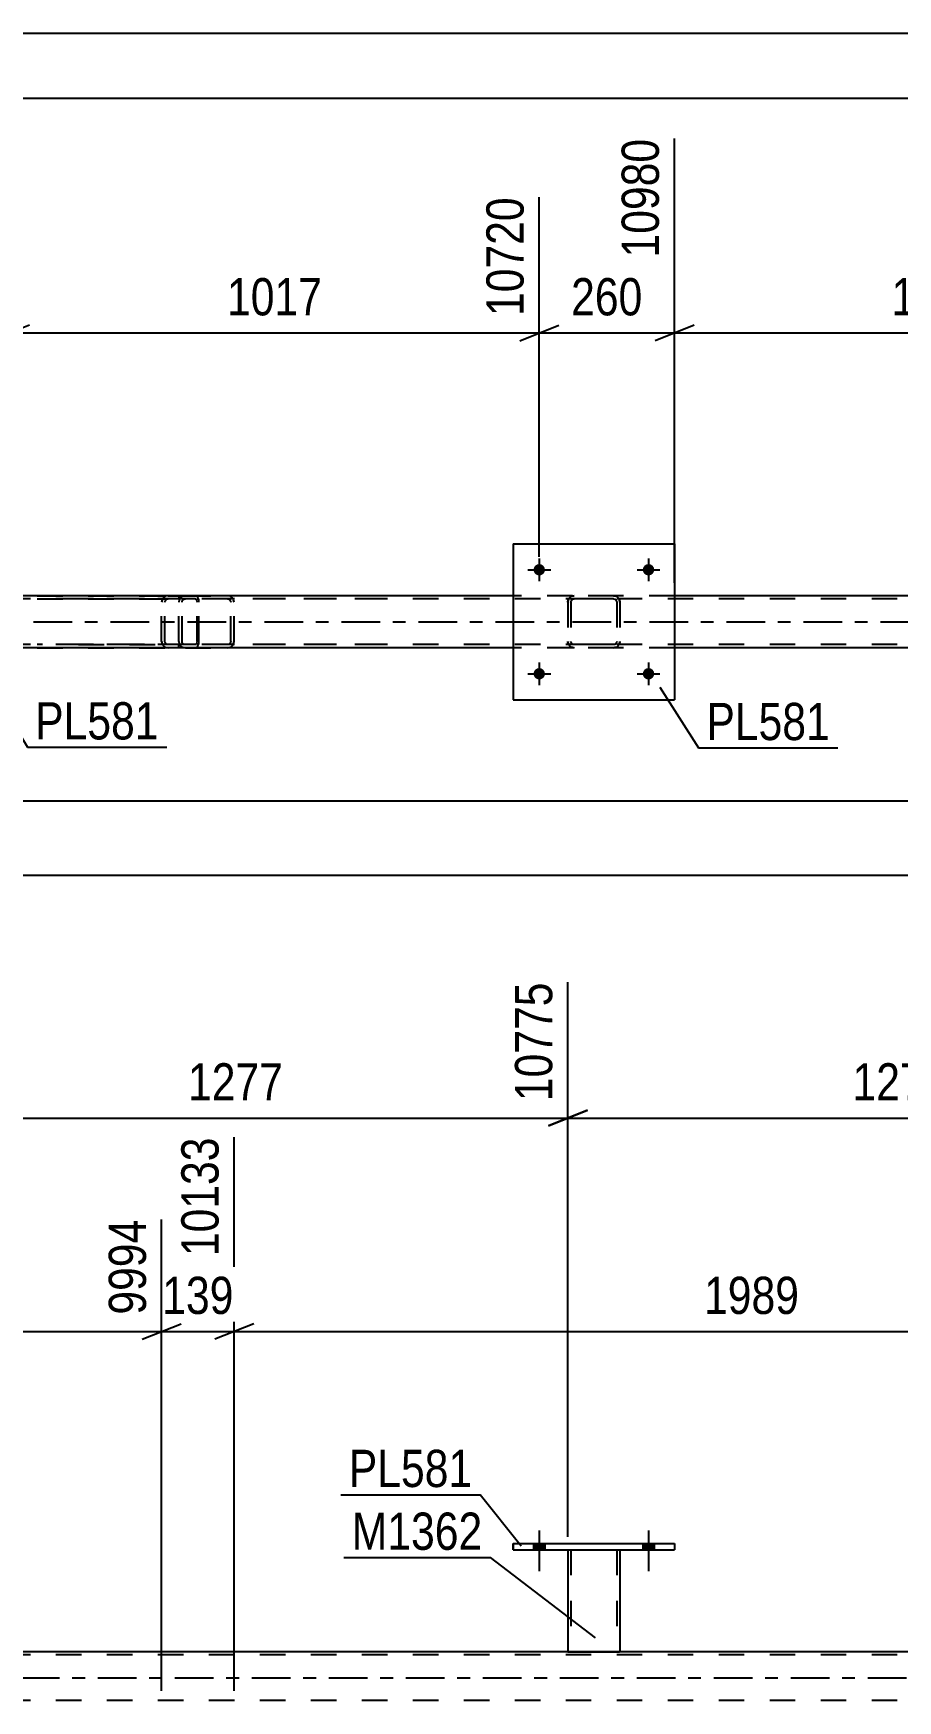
# Model space of a CAD drawing. Header units: millimetres. Extents: x 0 to 841, y 0 to 594.
# Drawn here: x 436.1 to 502.6, y 465.8 to 594 of the extents above; entities that cross this region are included whole.
import ezdxf

# ---------------------------------------------------------------- set-up
doc = ezdxf.new("R2010")
doc.units = ezdxf.units.MM
doc.linetypes.add('DXK_LINE_DOT2', pattern=[3.9198, 1.9599, -1.9599])
doc.linetypes.add('DXK_LINE_DOT3', pattern=[5.9187, 2.979, -0.9799, 0.9799, -0.9799])
doc.styles.add('Arial Narrow', font='ARIALN.TTF', dxfattribs={"height": 0.2})

# ---------------------------------------------------------------- blocks, each defined once
blk = doc.blocks.new('Unknown-405118308-1133')
at = {"color": 5, "linetype": 'Continuous'}
for p, q in [((841, 594), (0, 594)), ((836, 589), (5, 589))]:
    blk.add_line(p, q, dxfattribs=at)
blk = doc.blocks.new('Part-405118308-4155 - 4145')
at = {"color": 7, "linetype": 'DXK_LINE_DOT2'}
for p, q in [((761.25, 550.5), (98.77, 550.5)), ((485.42, 550.74), (473.02, 550.74)), ((761.25, 546.98), (98.77, 546.98)), ((485.42, 546.74), (473.02, 546.74))]:
    blk.add_line(p, q, dxfattribs=at)
at = {"color": 2, "linetype": 'Continuous'}
for p, q in [((473.02, 550.74), (434.34, 550.74)), ((524.1, 550.74), (485.42, 550.74)), ((473.02, 546.74), (434.34, 546.74)), ((524.1, 546.74), (485.42, 546.74))]:
    blk.add_line(p, q, dxfattribs=at)
at = {"color": 7, "linetype": 'DXK_LINE_DOT3'}
blk.add_line((98.77, 548.74), (761.25, 548.74), dxfattribs=at)
blk = doc.blocks.new('Part-405118308-4203 - 4145')
at = {"color": 7, "linetype": 'DXK_LINE_DOT2'}
for p, q in [((436.43, 550.74), (446.49, 550.74)), ((436.43, 550.5), (446.49, 550.5)), ((448.59, 550.74), (439.61, 550.74)), ((448.59, 550.5), (439.61, 550.5)), ((446.03, 550.43), (445.99, 550.26)), ((445.99, 547.22), (445.99, 550.26)), ((446.03, 550.44), (446.03, 550.43)), ((446.24, 550.26), (446.26, 550.35)), ((446.24, 547.22), (446.24, 550.26)), ((446.26, 550.35), (446.32, 550.43)), ((446.49, 550.74), (446.3, 550.7)), ((446.32, 550.43), (446.4, 550.48)), ((446.4, 550.48), (446.49, 550.5)), ((446.49, 550.74), (448.59, 550.74)), ((448.59, 550.5), (446.49, 550.5)), ((447.31, 550.74), (447.31, 550.5)), ((448.69, 550.7), (448.59, 550.74)), ((448.59, 550.5), (448.64, 550.48)), ((448.64, 550.48), (448.68, 550.43)), ((448.68, 550.43), (448.71, 550.35)), ((448.78, 550.6), (448.69, 550.7)), ((448.71, 550.35), (448.72, 550.26)), ((448.72, 547.22), (448.72, 550.26)), ((448.84, 550.44), (448.78, 550.6)), ((448.86, 550.26), (448.84, 550.44)), ((448.86, 547.22), (448.86, 550.26)), ((448.59, 546.98), (436.43, 546.98)), ((436.43, 546.74), (446.49, 546.74)), ((439.61, 546.98), (446.49, 546.98)), ((448.59, 546.74), (439.61, 546.74)), ((445.99, 547.22), (446.03, 547.04)), ((446.26, 547.13), (446.24, 547.22)), ((446.32, 547.05), (446.26, 547.13)), ((446.3, 546.78), (446.49, 546.74)), ((446.4, 547), (446.32, 547.05)), ((446.49, 546.98), (446.4, 547)), ((448.59, 546.74), (446.49, 546.74)), ((447.31, 546.74), (447.31, 546.98)), ((448.64, 547), (448.59, 546.98)), ((448.59, 546.74), (448.69, 546.78)), ((448.68, 547.05), (448.64, 547)), ((448.71, 547.13), (448.68, 547.05)), ((448.69, 546.78), (448.78, 546.88)), ((448.72, 547.22), (448.71, 547.13)), ((448.78, 546.88), (448.84, 547.04)), ((448.84, 547.04), (448.86, 547.22))]:
    blk.add_line(p, q, dxfattribs=at)
for centre, start, end in [((446.48, 550.24), 111.1941, 156.1506), ((446.48, 547.24), 203.8495, 248.8059)]:
    blk.add_arc(centre, 0.492, start, end, dxfattribs=at)
blk = doc.blocks.new('Part-405118308-4217 - 4145')
at = {"color": 7, "linetype": 'DXK_LINE_DOT2'}
for p, q in [((447.35, 550.43), (447.31, 550.26)), ((447.31, 547.22), (447.31, 550.26)), ((447.35, 550.44), (447.35, 550.43)), ((447.56, 550.26), (447.58, 550.35)), ((447.56, 547.22), (447.56, 550.26)), ((447.58, 550.35), (447.64, 550.43)), ((447.82, 550.74), (447.62, 550.7)), ((447.64, 550.43), (447.72, 550.48)), ((447.72, 550.48), (447.82, 550.5)), ((447.82, 550.74), (451.06, 550.74)), ((462.81, 550.74), (447.82, 550.74)), ((462.81, 550.5), (447.82, 550.5)), ((451.25, 550.7), (451.06, 550.74)), ((451.06, 550.5), (451.15, 550.48)), ((451.15, 550.48), (451.24, 550.43)), ((451.24, 550.43), (451.29, 550.35)), ((451.29, 550.35), (451.31, 550.26)), ((451.31, 547.22), (451.31, 550.26)), ((451.53, 550.43), (451.53, 550.44)), ((451.57, 550.26), (451.53, 550.43)), ((451.57, 547.22), (451.57, 550.26)), ((447.31, 547.22), (447.35, 547.04)), ((447.58, 547.13), (447.56, 547.22)), ((447.64, 547.05), (447.58, 547.13)), ((447.62, 546.78), (447.82, 546.74)), ((447.72, 547), (447.64, 547.05)), ((447.82, 546.98), (447.72, 547)), ((462.81, 546.98), (447.82, 546.98)), ((447.82, 546.74), (451.06, 546.74)), ((462.81, 546.74), (447.82, 546.74)), ((451.15, 547), (451.06, 546.98)), ((451.06, 546.74), (451.25, 546.78)), ((451.24, 547.05), (451.15, 547)), ((451.29, 547.13), (451.24, 547.05)), ((451.31, 547.22), (451.29, 547.13)), ((451.53, 547.04), (451.57, 547.22))]:
    blk.add_line(p, q, dxfattribs=at)
for centre, start, end in [((447.8, 550.24), 110.7584, 155.6801), ((451.07, 550.24), 24.32, 69.2417), ((447.8, 547.24), 204.32, 249.2417), ((451.07, 547.24), 290.7584, 335.6801)]:
    blk.add_arc(centre, 0.496, start, end, dxfattribs=at)
blk = doc.blocks.new('Part-405118308-24235 - 4145')
at = {"color": 7, "linetype": 'DXK_LINE_DOT2'}
for p, q in [((477.22, 550.26), (477.25, 550.44)), ((477.25, 550.44), (477.22, 550.26)), ((477.22, 550.26), (477.22, 547.22)), ((477.46, 550.26), (477.47, 550.35)), ((477.46, 550.26), (477.46, 547.22)), ((477.47, 550.35), (477.53, 550.43)), ((477.51, 550.7), (477.7, 550.74)), ((477.7, 550.74), (477.51, 550.7)), ((477.53, 550.43), (477.6, 550.48)), ((477.6, 550.48), (477.7, 550.5)), ((480.74, 550.74), (477.7, 550.74)), ((480.74, 550.5), (477.7, 550.5)), ((480.74, 550.74), (480.92, 550.7)), ((480.92, 550.7), (480.74, 550.74)), ((480.74, 550.5), (480.83, 550.48)), ((480.83, 550.48), (480.91, 550.43)), ((480.91, 550.43), (480.96, 550.35)), ((480.96, 550.35), (480.98, 550.26)), ((480.98, 550.26), (480.98, 547.22)), ((481.18, 550.44), (481.22, 550.26)), ((481.22, 550.26), (481.18, 550.44)), ((481.22, 550.26), (481.22, 547.22)), ((477.25, 547.04), (477.22, 547.22)), ((477.22, 547.22), (477.25, 547.04)), ((477.47, 547.13), (477.46, 547.22)), ((477.53, 547.05), (477.47, 547.13)), ((477.7, 546.74), (477.51, 546.78)), ((477.51, 546.78), (477.7, 546.74)), ((477.6, 547), (477.53, 547.05)), ((477.7, 546.98), (477.6, 547)), ((480.74, 546.98), (477.7, 546.98)), ((480.74, 546.74), (477.7, 546.74)), ((480.83, 547), (480.74, 546.98)), ((480.92, 546.78), (480.74, 546.74)), ((480.74, 546.74), (480.92, 546.78)), ((480.91, 547.05), (480.83, 547)), ((480.96, 547.13), (480.91, 547.05)), ((480.98, 547.22), (480.96, 547.13)), ((481.22, 547.22), (481.18, 547.04)), ((481.18, 547.04), (481.22, 547.22))]:
    blk.add_line(p, q, dxfattribs=at)
at = {"color": 7, "linetype": 'DXK_LINE_DOT3'}
blk.add_line((479.22, 548.74), (479.22, 548.74), dxfattribs=at)
at = {"color": 7, "linetype": 'DXK_LINE_DOT2'}
for centre, start, end in [((477.7, 550.26), 112.5, 157.5), ((477.7, 550.26), 112.5, 157.5), ((480.74, 550.26), 22.5, 67.5), ((480.74, 550.26), 22.5, 67.5), ((477.7, 547.22), 202.5, 247.5), ((477.7, 547.22), 202.5, 247.5), ((480.74, 547.22), 292.5, 337.5), ((480.74, 547.22), 292.5, 337.5)]:
    blk.add_arc(centre, 0.48, start, end, dxfattribs=at)
blk = doc.blocks.new('Part-405118308-24236 - 4145')
at = {"color": 2, "linetype": 'Continuous'}
for p, q in [((473.02, 554.74), (473.02, 542.74)), ((473.02, 554.74), (485.42, 554.74)), ((485.42, 554.74), (485.42, 542.74)), ((473.02, 542.74), (485.42, 542.74))]:
    blk.add_line(p, q, dxfattribs=at)
blk = doc.blocks.new('Bolt-405118308-24264 - 4145')
at = {"linetype": 'Continuous'}
for points in [[(475.46, 544.74, -1), (474.58, 544.74, -1)], [(483.86, 544.74, -1), (482.98, 544.74, -1)]]:
    blk.add_hatch(color=1, dxfattribs=at).paths.add_polyline_path(points)
at = {"color": 1, "linetype": 'Continuous'}
for p, q in [((475.02, 545.62), (475.02, 543.86)), ((483.42, 545.62), (483.42, 543.86)), ((474.14, 544.74), (475.9, 544.74)), ((482.54, 544.74), (484.3, 544.74))]:
    blk.add_line(p, q, dxfattribs=at)
blk = doc.blocks.new('Bolt-405118308-24265 - 4145')
at = {"linetype": 'Continuous'}
for points in [[(475.46, 552.74, -1), (474.58, 552.74, -1)], [(483.86, 552.74, -1), (482.98, 552.74, -1)]]:
    blk.add_hatch(color=1, dxfattribs=at).paths.add_polyline_path(points)
at = {"color": 1, "linetype": 'Continuous'}
for p, q in [((474.14, 552.74), (475.9, 552.74)), ((475.02, 553.62), (475.02, 551.86)), ((482.54, 552.74), (484.3, 552.74)), ((483.42, 553.62), (483.42, 551.86))]:
    blk.add_line(p, q, dxfattribs=at)
blk = doc.blocks.new('Part-405118308-24602 - 2836')
at = {"color": 2, "linetype": 'Continuous'}
for p, q in [((473.02, 477.36), (473.02, 477.84)), ((473.02, 477.84), (473.02, 477.84)), ((473.02, 477.84), (485.42, 477.84)), ((473.02, 477.36), (473.02, 477.36)), ((473.02, 477.36), (485.42, 477.36)), ((485.42, 477.84), (485.42, 477.36))]:
    blk.add_line(p, q, dxfattribs=at)
at = {"color": 7, "linetype": 'DXK_LINE_DOT2'}
for p, q in [((473.02, 477.84), (473.02, 477.36)), ((473.02, 477.84), (473.02, 477.84)), ((473.02, 477.36), (473.02, 477.36)), ((485.42, 477.84), (485.42, 477.36))]:
    blk.add_line(p, q, dxfattribs=at)
blk = doc.blocks.new('Part-405118308-2993 - 2836')
at = {"color": 2, "linetype": 'Continuous'}
blk.add_line((754.6, 469.52), (56.37, 469.52), dxfattribs=at)
at = {"color": 7, "linetype": 'DXK_LINE_DOT2'}
for p, q in [((761.25, 469.28), (56.37, 469.28)), ((761.25, 465.76), (56.37, 465.76))]:
    blk.add_line(p, q, dxfattribs=at)
at = {"color": 7, "linetype": 'DXK_LINE_DOT3'}
blk.add_line((56.37, 467.52), (761.25, 467.52), dxfattribs=at)
blk = doc.blocks.new('Part-405118308-24601 - 2836')
at = {"color": 2, "linetype": 'Continuous'}
for p, q in [((477.22, 477.36), (477.22, 469.52)), ((481.22, 477.36), (481.22, 469.52)), ((477.22, 469.52), (481.18, 469.52)), ((481.22, 469.52), (481.18, 469.52))]:
    blk.add_line(p, q, dxfattribs=at)
at = {"color": 7, "linetype": 'DXK_LINE_DOT2'}
for p, q in [((477.22, 477.36), (481.22, 477.36)), ((477.22, 477.36), (477.22, 477.36)), ((477.22, 477.36), (477.22, 477.36)), ((477.46, 477.36), (477.46, 469.52)), ((480.98, 477.36), (480.98, 469.52)), ((481.22, 477.36), (481.22, 477.36)), ((481.22, 477.36), (481.22, 477.36)), ((480.96, 469.52), (480.98, 469.52))]:
    blk.add_line(p, q, dxfattribs=at)
blk = doc.blocks.new('Bolt-405118308-24630 - 2836')
at = {"linetype": 'Continuous'}
for points in [[(474.58, 477.36), (475.46, 477.36), (475.46, 477.84), (474.58, 477.84)], [(482.98, 477.36), (483.86, 477.36), (483.86, 477.84), (482.98, 477.84)]]:
    blk.add_hatch(color=1, dxfattribs=at).paths.add_polyline_path(points)
at = {"color": 1, "linetype": 'Continuous'}
for p, q in [((475.02, 478.84), (475.02, 475.72)), ((483.42, 478.84), (483.42, 475.72)), ((474.58, 477.84), (474.58, 477.36)), ((475.46, 477.84), (475.46, 477.36)), ((482.98, 477.84), (482.98, 477.36)), ((483.86, 477.84), (483.86, 477.36))]:
    blk.add_line(p, q, dxfattribs=at)
blk = doc.blocks.new('Bolt-405118308-24631 - 2836')
at = {"linetype": 'Continuous'}
for points in [[(474.58, 477.36), (475.46, 477.36), (475.46, 477.84), (474.58, 477.84)], [(482.98, 477.36), (483.86, 477.36), (483.86, 477.84), (482.98, 477.84)]]:
    blk.add_hatch(color=1, dxfattribs=at).paths.add_polyline_path(points)
at = {"color": 1, "linetype": 'Continuous'}
for p, q in [((475.02, 478.84), (475.02, 475.72)), ((483.42, 478.84), (483.42, 475.72)), ((474.58, 477.84), (474.58, 477.36)), ((475.46, 477.84), (475.46, 477.36)), ((482.98, 477.84), (482.98, 477.36)), ((483.86, 477.84), (483.86, 477.36))]:
    blk.add_line(p, q, dxfattribs=at)
blk = doc.blocks.new('StraightDimension-405118308-4300 - 4145')
at = {"color": 7, "linetype": 'Continuous'}
blk.add_line((61.65, 534.96), (761.25, 534.96), dxfattribs=at)
blk = doc.blocks.new('StraightDimension-405118308-26930 - 4145')
at = {"color": 7, "linetype": 'Continuous'}
for p, q in [((485.42, 551.74), (485.42, 585.9)), ((526.1, 553.74), (526.1, 581.4)), ((486.92, 571.56), (483.92, 570.36)), ((485.42, 570.96), (526.1, 570.96)), ((524.6, 570.36), (527.6, 571.56))]:
    blk.add_line(p, q, dxfattribs=at)
at = {"color": 0}
blk.add_wipeout([(510.01, 571.71), (510.01, 575.91), (501.5, 575.91), (501.5, 571.71)], dxfattribs=at)
at = {"color": 3, "style": 'Arial Narrow'}
blk.add_text('1017', height=2.863, dxfattribs=at).set_placement((502.1, 572.31))
at = {"color": 0, "linetype": 'Continuous'}
blk.add_wipeout([(525.5, 582), (521.3, 582), (521.3, 571.66), (525.5, 571.66)], dxfattribs=at)
at = {"color": 3, "linetype": 'Continuous', "style": 'Arial Narrow'}
blk.add_text('11997', height=2.863, rotation=90.0002, dxfattribs=at).set_placement((524.9, 572.26))
blk = doc.blocks.new('StraightDimension-405118308-26931 - 4145')
at = {"color": 7, "linetype": 'Continuous'}
for p, q in [((485.42, 551.74), (485.42, 585.9)), ((475.02, 553.74), (475.02, 581.4)), ((473.52, 570.36), (476.52, 571.56)), ((475.02, 570.96), (485.42, 570.96)), ((486.92, 571.56), (483.92, 570.36))]:
    blk.add_line(p, q, dxfattribs=at)
at = {"color": 0}
blk.add_wipeout([(483.56, 571.71), (483.56, 575.91), (476.87, 575.91), (476.87, 571.71)], dxfattribs=at)
at = {"color": 3, "style": 'Arial Narrow'}
blk.add_text('260', height=2.863, dxfattribs=at).set_placement((477.47, 572.31))
at = {"color": 0, "linetype": 'Continuous'}
blk.add_wipeout([(484.82, 586.5), (480.62, 586.5), (480.62, 576.16), (484.82, 576.16)], dxfattribs=at)
at = {"color": 3, "linetype": 'Continuous', "style": 'Arial Narrow'}
blk.add_text('10980', height=2.863, rotation=90.0002, dxfattribs=at).set_placement((484.22, 576.76))
blk = doc.blocks.new('StraightDimension-405118308-26932 - 4145')
at = {"color": 7, "linetype": 'Continuous'}
for p, q in [((434.34, 551.74), (434.34, 584.07)), ((475.02, 553.74), (475.02, 581.4)), ((435.84, 571.56), (432.84, 570.36)), ((434.34, 570.96), (475.02, 570.96)), ((473.52, 570.36), (476.52, 571.56))]:
    blk.add_line(p, q, dxfattribs=at)
at = {"color": 0}
blk.add_wipeout([(458.93, 571.71), (458.93, 575.91), (450.42, 575.91), (450.42, 571.71)], dxfattribs=at)
at = {"color": 3, "style": 'Arial Narrow'}
blk.add_text('1017', height=2.863, dxfattribs=at).set_placement((451.02, 572.31))
at = {"color": 0, "linetype": 'Continuous'}
blk.add_wipeout([(474.42, 582), (470.22, 582), (470.22, 571.66), (474.42, 571.66)], dxfattribs=at)
at = {"color": 3, "linetype": 'Continuous', "style": 'Arial Narrow'}
blk.add_text('10720', height=2.863, rotation=90.0002, dxfattribs=at).set_placement((473.82, 572.26))
blk = doc.blocks.new('StraightDimension-405118308-27672 - 4145')
at = {"color": 7, "linetype": 'Continuous'}
blk.add_line((61.01, 529.24), (761.89, 529.24), dxfattribs=at)
blk = doc.blocks.new('StraightDimension-405118308-21620 - 2836')
at = {"color": 7, "linetype": 'Continuous'}
for p, q in [((451.57, 466.52), (451.57, 509.09)), ((531.13, 466.52), (531.13, 504.59)), ((453.07, 494.75), (450.07, 493.55)), ((451.57, 494.15), (531.13, 494.15)), ((529.63, 493.55), (532.63, 494.75))]:
    blk.add_line(p, q, dxfattribs=at)
at = {"color": 0}
blk.add_wipeout([(495.6, 494.9), (495.6, 499.1), (487.09, 499.1), (487.09, 494.9)], dxfattribs=at)
at = {"color": 3, "style": 'Arial Narrow'}
blk.add_text('1989', height=2.863, dxfattribs=at).set_placement((487.69, 495.5))
at = {"color": 0, "linetype": 'Continuous'}
blk.add_wipeout([(530.53, 505.19), (526.33, 505.19), (526.33, 494.85), (530.53, 494.85)], dxfattribs=at)
at = {"color": 3, "linetype": 'Continuous', "style": 'Arial Narrow'}
blk.add_text('12122', height=2.863, rotation=90.0002, dxfattribs=at).set_placement((529.93, 495.45))
blk = doc.blocks.new('StraightDimension-405118308-21621 - 2836')
at = {"color": 7, "linetype": 'Continuous'}
for p, q in [((451.57, 466.52), (451.57, 509.09)), ((445.99, 466.52), (445.99, 502.76)), ((444.49, 493.55), (447.49, 494.75)), ((445.99, 494.15), (451.57, 494.15)), ((453.07, 494.75), (450.07, 493.55))]:
    blk.add_line(p, q, dxfattribs=at)
at = {"color": 0}
blk.add_wipeout([(452.12, 494.9), (452.12, 499.1), (445.44, 499.1), (445.44, 494.9)], dxfattribs=at)
at = {"color": 3, "style": 'Arial Narrow'}
blk.add_text('139', height=2.863, dxfattribs=at).set_placement((446.04, 495.5))
at = {"color": 0, "linetype": 'Continuous'}
blk.add_wipeout([(450.97, 509.69), (446.77, 509.69), (446.77, 499.35), (450.97, 499.35)], dxfattribs=at)
at = {"color": 3, "linetype": 'Continuous', "style": 'Arial Narrow'}
blk.add_text('10133', height=2.863, rotation=90.0002, dxfattribs=at).set_placement((450.37, 499.95))
blk = doc.blocks.new('StraightDimension-405118308-21622 - 2836')
at = {"color": 7, "linetype": 'Continuous'}
for p, q in [((366.43, 466.52), (366.43, 507.26)), ((445.99, 466.52), (445.99, 502.76)), ((367.93, 494.75), (364.93, 493.55)), ((366.43, 494.15), (445.99, 494.15)), ((444.49, 493.55), (447.49, 494.75))]:
    blk.add_line(p, q, dxfattribs=at)
at = {"color": 0}
blk.add_wipeout([(410.47, 494.9), (410.47, 499.1), (401.96, 499.1), (401.96, 494.9)], dxfattribs=at)
at = {"color": 3, "style": 'Arial Narrow'}
blk.add_text('1989', height=2.863, dxfattribs=at).set_placement((402.56, 495.5))
at = {"color": 0, "linetype": 'Continuous'}
blk.add_wipeout([(445.39, 503.36), (441.19, 503.36), (441.19, 494.85), (445.39, 494.85)], dxfattribs=at)
at = {"color": 3, "linetype": 'Continuous', "style": 'Arial Narrow'}
blk.add_text('9994', height=2.863, rotation=90.0002, dxfattribs=at).set_placement((444.79, 495.45))
blk = doc.blocks.new('StraightDimension-405118308-30032 - 2836')
at = {"color": 7, "linetype": 'Continuous'}
for p, q in [((477.22, 478.36), (477.22, 521.01)), ((528.3, 478.36), (528.3, 521.01)), ((478.72, 511.17), (475.72, 509.97)), ((477.22, 510.57), (528.3, 510.57)), ((526.8, 509.97), (529.8, 511.17))]:
    blk.add_line(p, q, dxfattribs=at)
at = {"color": 0}
blk.add_wipeout([(507.01, 511.32), (507.01, 515.52), (498.5, 515.52), (498.5, 511.32)], dxfattribs=at)
at = {"color": 3, "style": 'Arial Narrow'}
blk.add_text('1277', height=2.863, dxfattribs=at).set_placement((499.1, 511.92))
at = {"color": 0, "linetype": 'Continuous'}
blk.add_wipeout([(527.7, 521.61), (523.5, 521.61), (523.5, 511.27), (527.7, 511.27)], dxfattribs=at)
at = {"color": 3, "linetype": 'Continuous', "style": 'Arial Narrow'}
blk.add_text('12052', height=2.863, rotation=90.0002, dxfattribs=at).set_placement((527.1, 511.87))
blk = doc.blocks.new('StraightDimension-405118308-30033 - 2836')
at = {"color": 7, "linetype": 'Continuous'}
for p, q in [((477.22, 478.36), (477.22, 521.01)), ((426.14, 478.36), (426.14, 519.18)), ((427.64, 511.17), (424.64, 509.97)), ((426.14, 510.57), (477.22, 510.57)), ((475.72, 509.97), (478.72, 511.17))]:
    blk.add_line(p, q, dxfattribs=at)
at = {"color": 0}
blk.add_wipeout([(455.93, 511.32), (455.93, 515.52), (447.42, 515.52), (447.42, 511.32)], dxfattribs=at)
at = {"color": 3, "style": 'Arial Narrow'}
blk.add_text('1277', height=2.863, dxfattribs=at).set_placement((448.02, 511.92))
at = {"color": 0, "linetype": 'Continuous'}
blk.add_wipeout([(476.62, 521.61), (472.42, 521.61), (472.42, 511.27), (476.62, 511.27)], dxfattribs=at)
at = {"color": 3, "linetype": 'Continuous', "style": 'Arial Narrow'}
blk.add_text('10775', height=2.863, rotation=90.0002, dxfattribs=at).set_placement((476.02, 511.87))
blk = doc.blocks.new('Mark-405118308-27760 - 4145')
at = {"color": 0}
blk.add_wipeout([(445.78, 539.69), (445.78, 542.69), (436.27, 542.69), (436.27, 539.69)], dxfattribs=at)
blk.add_wipeout([(445.78, 539.69), (445.78, 542.69), (436.27, 542.69), (436.27, 539.69)], dxfattribs=at)
at = {"color": 30, "linetype": 'Continuous'}
for p, q in [((433.08, 543.4), (435.67, 539.09)), ((435.67, 539.09), (446.38, 539.09))]:
    blk.add_line(p, q, dxfattribs=at)
at = {"color": 3, "style": 'Arial Narrow'}
blk.add_text('PL581', height=2.863, dxfattribs=at).set_placement((436.27, 539.69))
blk = doc.blocks.new('Mark-405118308-27763 - 4145')
at = {"color": 0}
blk.add_wipeout([(497.37, 539.64), (497.37, 542.64), (487.87, 542.64), (487.87, 539.64)], dxfattribs=at)
blk.add_wipeout([(497.37, 539.64), (497.37, 542.64), (487.87, 542.64), (487.87, 539.64)], dxfattribs=at)
at = {"color": 30, "linetype": 'Continuous'}
for p, q in [((484.29, 543.71), (487.27, 539.04)), ((487.27, 539.04), (497.97, 539.04))]:
    blk.add_line(p, q, dxfattribs=at)
at = {"color": 3, "style": 'Arial Narrow'}
blk.add_text('PL581', height=2.863, dxfattribs=at).set_placement((487.87, 539.64))
blk = doc.blocks.new('Mark-405118308-30428 - 2836')
at = {"color": 0}
blk.add_wipeout([(470.67, 477.36), (470.67, 480.36), (460.61, 480.36), (460.61, 477.36)], dxfattribs=at)
blk.add_wipeout([(470.67, 477.36), (470.67, 480.36), (460.61, 480.36), (460.61, 477.36)], dxfattribs=at)
at = {"color": 30, "linetype": 'Continuous'}
for p in [(460.01, 476.76), (479.34, 470.58)]:
    blk.add_line(p, (471.27, 476.76), dxfattribs=at)
at = {"color": 3, "style": 'Arial Narrow'}
blk.add_text('M1362', height=2.863, dxfattribs=at).set_placement((460.61, 477.36))
blk = doc.blocks.new('Mark-405118308-30431 - 2836')
at = {"color": 0}
blk.add_wipeout([(469.89, 482.19), (469.89, 485.19), (460.38, 485.19), (460.38, 482.19)], dxfattribs=at)
blk.add_wipeout([(469.89, 482.19), (469.89, 485.19), (460.38, 485.19), (460.38, 482.19)], dxfattribs=at)
at = {"color": 30, "linetype": 'Continuous'}
for p in [(459.78, 481.59), (473.64, 477.63)]:
    blk.add_line(p, (470.49, 481.59), dxfattribs=at)
at = {"color": 3, "style": 'Arial Narrow'}
blk.add_text('PL581', height=2.863, dxfattribs=at).set_placement((460.38, 482.19))

msp = doc.modelspace()

# ---------------------------------------------------------------- block references
for name in ['Unknown-405118308-1133', 'Part-405118308-24236 - 4145', 'Bolt-405118308-24265 - 4145', 'Part-405118308-4155 - 4145', 'Part-405118308-4203 - 4145', 'Part-405118308-4217 - 4145', 'Part-405118308-24235 - 4145', 'Bolt-405118308-24264 - 4145', 'Bolt-405118308-24630 - 2836', 'Bolt-405118308-24631 - 2836', 'Part-405118308-24602 - 2836', 'Part-405118308-24601 - 2836', 'Part-405118308-2993 - 2836']:
    msp.add_blockref(name, (0, 0))

# ---------------------------------------------------------------- next in the draw order: block references
for name in ['StraightDimension-405118308-26930 - 4145', 'StraightDimension-405118308-4300 - 4145', 'StraightDimension-405118308-21620 - 2836']:
    msp.add_blockref(name, (0, 0))

# ---------------------------------------------------------------- next in the draw order: block references
for name in ['StraightDimension-405118308-26931 - 4145', 'StraightDimension-405118308-27672 - 4145', 'StraightDimension-405118308-30032 - 2836', 'StraightDimension-405118308-21621 - 2836']:
    msp.add_blockref(name, (0, 0))

# ---------------------------------------------------------------- next in the draw order: block references
for name in ['StraightDimension-405118308-26932 - 4145', 'Mark-405118308-27760 - 4145', 'Mark-405118308-27763 - 4145', 'StraightDimension-405118308-21622 - 2836']:
    msp.add_blockref(name, (0, 0))

# ---------------------------------------------------------------- next in the draw order: block references
msp.add_blockref('StraightDimension-405118308-30033 - 2836', (0, 0))

# ---------------------------------------------------------------- next in the draw order: block references
msp.add_blockref('Mark-405118308-30428 - 2836', (0, 0))

# ---------------------------------------------------------------- next in the draw order: block references
msp.add_blockref('Mark-405118308-30431 - 2836', (0, 0))

doc.saveas('drawing.dxf')
